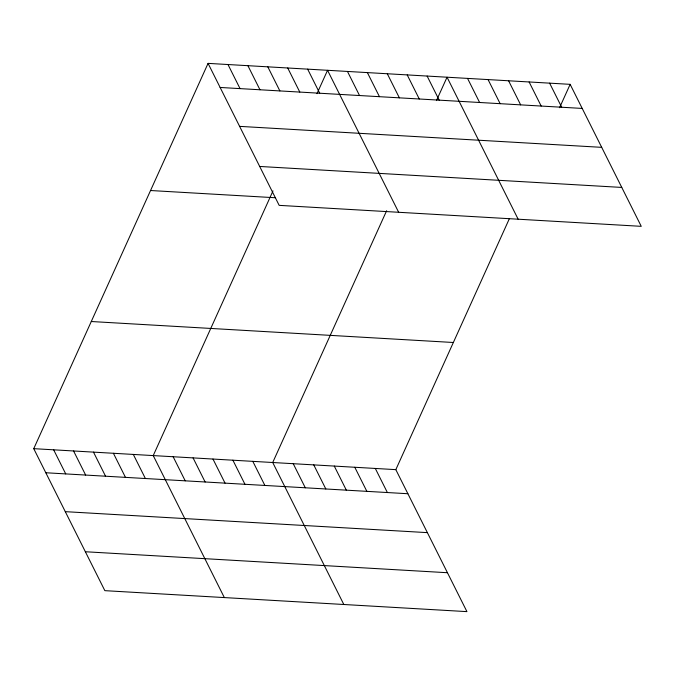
<?xml version="1.0" encoding="UTF-8"?>
<svg xmlns="http://www.w3.org/2000/svg" width="675" height="675" viewBox="0 0 675 675"><rect width="100%" height="100%" fill="white"/><g stroke="black" fill="none" stroke-linecap="round" stroke-linejoin="round"><path stroke-width="1.01" d="M509.33 218.767L395.828 469.64L466.931 611.626L104.853 590.659L33.75 448.664L208.069 63.374L570.147 84.341L641.25 226.336L279.172 205.36L208.069 63.374M272.987 190.898L153.233 455.583L224.336 597.577M316.98 93.665L327.552 70.293L398.655 212.279M386.632 210.727L272.717 462.51L343.82 604.496M436.463 100.583L447.044 77.212L518.147 219.206M559.575 107.713L570.147 84.341M220.134 87.463L582.213 108.43M239.617 126.368L601.695 147.344M259.689 166.455L621.768 187.431M150.542 190.519L275.273 197.741M91.277 321.519L453.355 342.495M33.75 448.664L395.828 469.64M45.816 472.753L407.894 493.729M65.298 511.658L427.376 532.634M85.371 551.745L447.449 572.721M549.627 83.16L561.693 107.249M529.116 81.97L541.173 106.059M508.596 80.781L520.653 104.87M488.076 79.591L500.141 103.68M467.556 78.401L479.621 102.49M427.123 76.064L439.189 100.153M407.211 74.908L419.276 98.997M387.298 73.752L399.364 97.841M367.386 72.605L379.443 96.685M347.473 71.449L359.53 95.538M307.64 69.137L319.705 93.226M287.727 67.989L299.793 92.078M267.815 66.833L279.872 90.922M247.902 65.678L259.959 89.767M227.981 64.53L240.047 88.619M375.308 468.45L387.374 492.539M354.788 467.26L366.854 491.349M334.277 466.071L346.334 490.16M313.757 464.881L325.823 488.97M293.237 463.7L305.302 487.789M252.804 461.354L264.87 485.443M232.892 460.198L244.957 484.287M212.979 459.051L225.045 483.14M193.067 457.895L205.124 481.984M173.146 456.739L185.212 480.828M133.321 454.435L145.387 478.524M113.408 453.279L125.466 477.368M93.496 452.123L105.553 476.212M73.575 450.976L85.641 475.065M53.663 449.82L65.728 473.909"/></g></svg>
